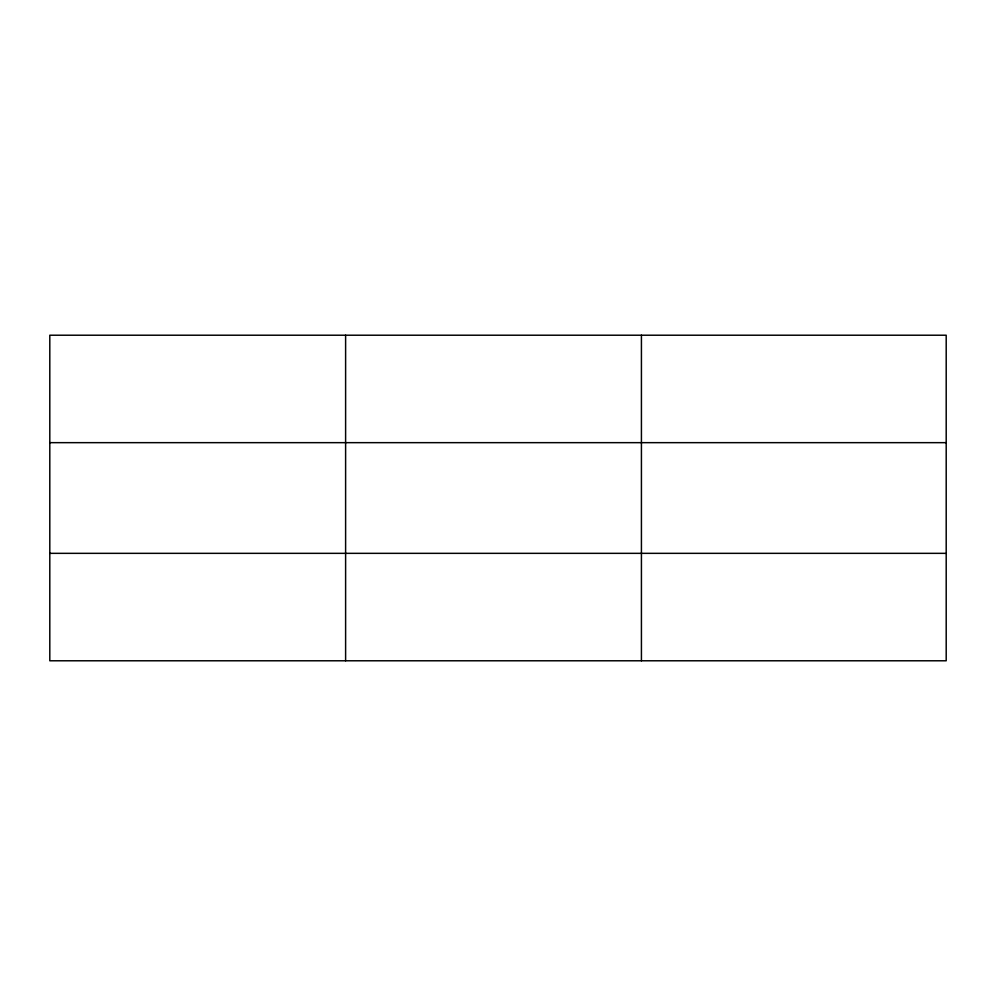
<?xml version="1.0" encoding="UTF-8"?>
<svg xmlns="http://www.w3.org/2000/svg" width="996" height="996" viewBox="0 0 996 996"><rect width="100%" height="100%" fill="white"/><g stroke="black" fill="none" stroke-linecap="round" stroke-linejoin="round"><path stroke-width="1.49" d="M345.612 660.784L345.612 335.216M641.424 660.784L641.424 335.216M946.2 553.34L946.2 660.784L49.8 660.784L49.8 335.216L946.2 335.216L946.2 553.34L49.8 553.34M49.8 442.66L946.2 442.66"/></g></svg>
